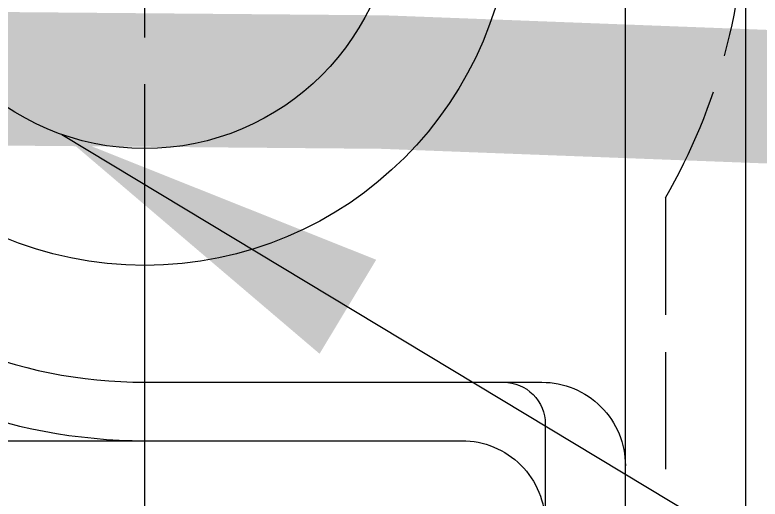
# Model space of a CAD drawing. Header units: millimetres. Extents: x 4969 to 37601, y -771 to 6478.
# Drawn here: x 12996.8 to 13108.5, y 2375.6 to 2448.1 of the extents above; entities that cross this region are included whole.
import ezdxf

# ---------------------------------------------------------------- set-up
doc = ezdxf.new("R2010")
doc.units = ezdxf.units.MM
doc.header["$LTSCALE"] = 7
doc.header["$MEASUREMENT"] = 0
doc.linetypes.add('CENTER1', pattern=[13, 10, -1, 1, -1])
doc.linetypes.add('HIDDEN1', pattern=[3.3, 2.5, -0.8])
doc.layers.get('0').update_dxf_attribs({"linetype": 'CONTINUOUS'})
doc.layers.add('CENTER', color=1, linetype='CENTER1')
doc.layers.add('HIDDEN', color=2, linetype='HIDDEN1')
doc.styles.get("Standard").update_dxf_attribs({"font": 'ISOCP'})
doc.dimstyles.new('PS-20', dxfattribs={"dimscale": 20, "dimtxt": 3.2, "dimasz": 2.5, "dimexe": 2, "dimexo": 2.5, "dimgap": 2, "dimtad": 1, "dimtoh": 1, "dimrnd": 0.05, "dimzin": 12, "dimdsep": 46, "dimtxsty": 'Standard', "dimcen": 0, "dimclrt": 2, "dimazin": 3, "dimtfac": 1, "dimtofl": 0, "dimtmove": 0, "dimatfit": 3, "dimfxl": 0, "dimtolj": 1, "dimtzin": 0, "dimarcsym": 0})

# ---------------------------------------------------------------- blocks, each defined once
blk = doc.blocks.new('AS RETJTY THSE R')
blk.add_lwpolyline([(7132.98, -6003.69), (7117.48, -6003.69, -0.414214), (7114.98, -6001.19), (7114.98, -5696.19, -0.414214), (7117.48, -5693.69), (7132.98, -5693.69)], format="xyb", close=True)
for points in [[(7114.98, -5763.69, -0.414214), (7102.48, -5776.19), (7042.98, -5776.19, 0.414214), (6970.48, -5848.69, 0.414214), (7042.98, -5921.19), (7102.48, -5921.19, -0.414214), (7114.98, -5933.69)], [(6987.98, -5908.49, 0.188065), (7042.98, -5929.94), (7090.48, -5929.94, -0.414214), (7102.98, -5942.44)], [(7096.73, -5921.19, -0.414214), (7102.98, -5927.44), (7102.98, -5994.69, 0.299712), (7105.48, -5997.69), (7114.98, -6001.19)]]:
    blk.add_lwpolyline(points, format="xyb")
for radius in [55, 37.5]:
    blk.add_circle((7042.98, -5848.69), radius)
at = {"layer": 'CENTER'}
for p, q in [((7042.98, -5946.56), (7042.98, -5750.81)), ((6979, -5929.94), (7044.45, -5929.94))]:
    blk.add_line(p, q, dxfattribs=at)
at = {"layer": 'HIDDEN'}
blk.add_lwpolyline([(7132.98, -5848.69, -0.131326), (7120.98, -5893.59), (7120.98, -5995.19, 0.414214), (7123.48, -5997.69), (7132.98, -5997.69)], format="xyb", dxfattribs=at)

msp = doc.modelspace()

# ---------------------------------------------------------------- linework, layer by layer
at = {"color": 5, "const_width": 20, "elevation": -0.01}
msp.add_lwpolyline([(13257.791, 3393.725, -0.4042142), (13492.786, 3199.223, -0.010276), (13525.291, 2841.373, -0.1259343), (13467.791, 2526.31, -0.3153065), (13294.871, 2425.261, 0.0220236), (12930.267, 2439.118, -48.2311016)], format="xyb", dxfattribs=at)

# ---------------------------------------------------------------- block references
msp.add_blockref('AS RETJTY THSE R', (5973.313, 8314.301, -0.01))

# ---------------------------------------------------------------- leaders
at = {"annotation_type": 0, "has_hookline": 1, "hookline_direction": 0, "text_width": 966.411}
msp.add_leader([(13003.896, 2430.22, -0.01), (13938.259, 1867.292, -0.01), (13988.259, 1867.292, -0.01)], dimstyle='PS-20', dxfattribs=at)

doc.saveas('drawing.dxf')
